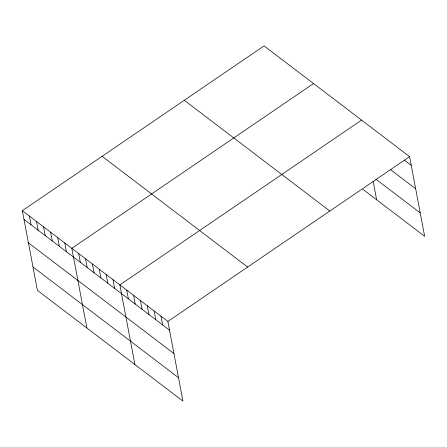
<?xml version="1.0" encoding="UTF-8"?>
<svg xmlns="http://www.w3.org/2000/svg" width="447" height="447" viewBox="0 0 447 447"><rect width="100%" height="100%" fill="white"/><g stroke="black" fill="none" stroke-linecap="round" stroke-linejoin="round"><path stroke-width="0.67" d="M22.35 210.688L167.882 321.427L182.935 401.099L37.403 290.36L22.35 210.688L264.065 45.901L409.597 156.64L424.65 236.312L362.903 189.327M313.548 83.555L71.827 248.342L86.886 328.009M361.573 120.098L119.852 284.884L134.91 364.551M167.882 321.427L409.597 156.64M404.39 160.177L411.251 165.396M390.343 169.525L415.671 188.796M375.899 179.18L420.23 212.912M184.298 100.284L329.83 211.018M102.117 156.31L247.644 267.049M24.004 219.449L169.536 330.182M28.429 242.85L173.956 353.583M32.983 266.96L178.509 377.693M373.184 181.566L376.625 199.77M161.021 316.208L162.674 324.963M154.159 310.983L155.813 319.745M147.298 305.765L148.952 314.52M140.436 300.546L142.09 309.302M133.575 295.322L135.229 304.083M126.713 290.103L128.367 298.859M112.996 279.66L114.65 288.421M106.135 274.441L107.788 283.197M99.273 269.223L100.927 277.978M92.412 264.004L94.066 272.759M85.55 258.779L87.204 267.535M78.689 253.561L80.343 262.316M64.759 242.961L66.419 251.717M57.691 237.58L59.345 246.342M50.623 232.205L52.277 240.961M43.555 226.825L45.208 235.58M36.486 221.449L38.14 230.205M29.418 216.069L31.072 224.824"/></g></svg>
